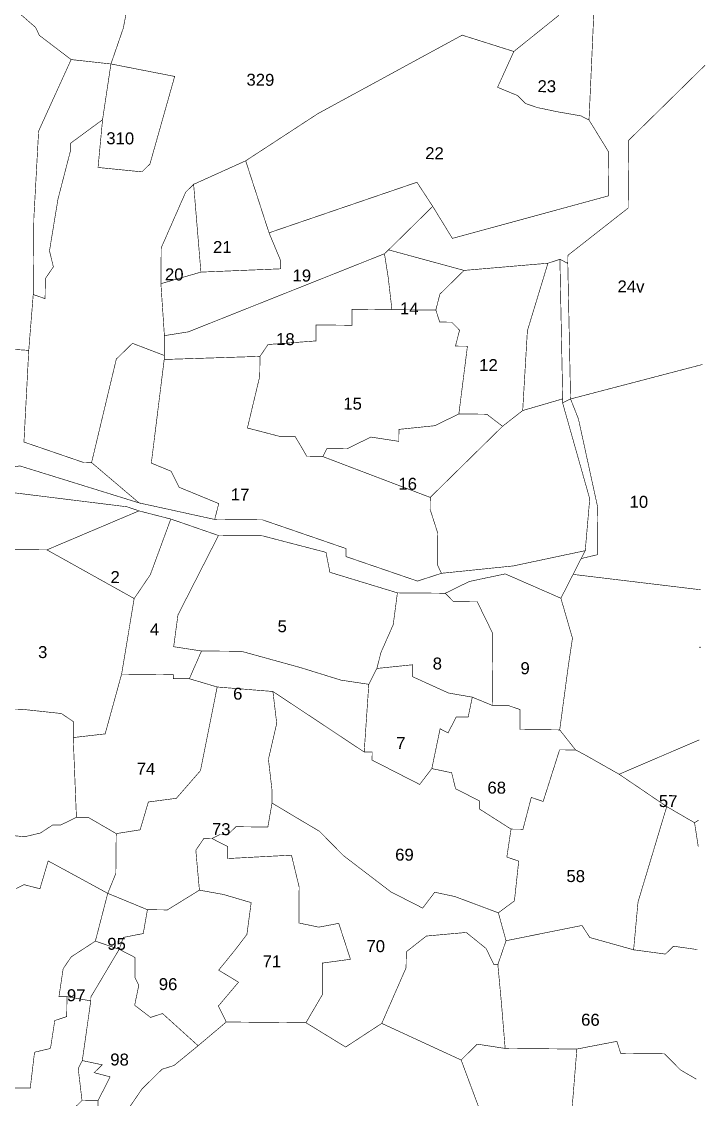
# Model space of a CAD drawing. Header units: metres. Extents: x 266684 to 275933, y 2060666 to 2074564.
# Drawn here: x 275195 to 275881, y 2067541 to 2068622 of the extents above; entities that cross this region are included whole.
import ezdxf

# ---------------------------------------------------------------- set-up
doc = ezdxf.new("R2010")
doc.units = ezdxf.units.M
doc.layers.add('SURVEY NO.', color=7, linetype='Continuous')
doc.layers.add('SURVEY PLOT BOUNDARY', color=35, linetype='Continuous')
doc.styles.add('PDF Arial', font='arial.ttf')

# ---------------------------------------------------------------- blocks, each defined once
blk = doc.blocks.new('ERSUJATA')
at = {"layer": 'SURVEY PLOT BOUNDARY', "lineweight": 18, "const_width": 0.6}
for points in [[(275747.3, 2067536.1), (275751.8, 2067592), (275791.9, 2067599.7), (275795.8, 2067587.6), (275839.7, 2067587.2), (275855.6, 2067571.1), (275871.5, 2067561.8), (275855.6, 2067571.1), (275839.7, 2067587.2), (275795.8, 2067587.6), (275791.9, 2067599.7), (275751.8, 2067592), (275679.9, 2067592.6), (275676.3, 2067636.7), (275672.6, 2067676.7), (275680.8, 2067700.6), (275756.9, 2067715.9), (275764.8, 2067703.8), (275808.7, 2067691.5), (275840.6, 2067687.2), (275848.7, 2067695.1), (275872.6, 2067691.7), (275848.7, 2067695.1), (275840.6, 2067687.2), (275808.7, 2067691.5), (275813.1, 2067739.4), (275841.9, 2067835.1), (275869.8, 2067818.9), (275873.5, 2067794.9), (275869.8, 2067818.9), (275873.8, 2067821.5), (275869.8, 2067818.9), (275841.9, 2067835.1), (275794.2, 2067867.5), (275874.5, 2067902), (275794.2, 2067867.5), (275758.4, 2067887.8), (275750.5, 2067891.9), (275734.6, 2067912), (275743.2, 2067975.9), (275747.4, 2068003.9), (275735.8, 2068044), (275748, 2068067.9), (275875.8, 2068052.5), (275748, 2068067.9), (275756.1, 2068083.8), (275772.2, 2068087.6), (275772.6, 2068135.6), (275753.4, 2068223.7), (275745.5, 2068243.8), (275877.8, 2068278.4), (275745.5, 2068243.8), (275742.7, 2068379.8), (275742.8, 2068387.8), (275803.2, 2068435.2), (275803.8, 2068503.2), (275856.2, 2068554.7), (275880.4, 2068578.5), (275856.2, 2068554.7), (275803.8, 2068503.2), (275803.2, 2068435.2), (275742.8, 2068387.8), (275742.7, 2068379.8), (275734.8, 2068383.8), (275722.8, 2068379.9), (275638.7, 2068372.7), (275563, 2068393.3), (275607.3, 2068436.9), (275627, 2068404.8), (275783.3, 2068447.4), (275783.7, 2068491.4), (275764, 2068523.5), (275769, 2068635.4)], [(275732.9, 2068627.8), (275688.6, 2068592.2), (275636.8, 2068608.6), (275492.2, 2068529.9), (275419.8, 2068482.6), (275367.6, 2068459), (275359.6, 2068451.1), (275335.1, 2068395.3), (275334.8, 2068359.4), (275338.3, 2068307.3), (275338.2, 2068287.4), (275306.3, 2068299.6), (275290.1, 2068283.8), (275265.3, 2068180), (275257.3, 2068180.1), (275197.5, 2068200.6), (275202.3, 2068292.5), (275206.8, 2068348.5), (275218.7, 2068344.4), (275218.9, 2068364.4), (275227, 2068376.3), (275223.1, 2068392.3), (275231.6, 2068444.2), (275244, 2068492.1), (275244.1, 2068500.1), (275276.3, 2068523.8), (275271.8, 2068475.9), (275315.8, 2068471.5), (275323.8, 2068479.4), (275348.6, 2068567.2), (275284.7, 2068579.7), (275297.1, 2068615.6), (275343.1, 2068855.1)], [(275193.3, 2068176.7), (275312.9, 2068139.6), (275388.7, 2068123), (275436.7, 2068122.6), (275520.4, 2068093.8), (275520.3, 2068085.8), (275592, 2068061.2), (275616.1, 2068069), (275688.1, 2068076.4), (275760.2, 2068091.7), (275756.1, 2068083.8), (275748, 2068067.9), (275735.8, 2068044), (275680, 2068068.4), (275644, 2068060.8), (275619.9, 2068049), (275571.9, 2068049.4), (275504.2, 2068070), (275500.3, 2068090), (275436.5, 2068106.6), (275392.5, 2068106.9), (275356.7, 2068119.3), (275344.7, 2068123.4), (275312.8, 2068131.6), (275300.8, 2068135.7), (275161.1, 2068153)], [(275158.1, 2067809.1), (275198, 2067804.8), (275214, 2067808.6), (275226.1, 2067816.5), (275234.1, 2067816.5), (275250.1, 2067824.3), (275262.1, 2067824.2), (275290, 2067808), (275289.6, 2067768), (275281.5, 2067748.1), (275221.8, 2067780.6), (275213.5, 2067752.7), (275197.6, 2067756.8), (275189.6, 2067752.9)], [(275189.6, 2067752.9), (275197.6, 2067756.8), (275213.5, 2067752.7), (275221.8, 2067780.6), (275281.5, 2067748.1), (275269.1, 2067700.2), (275244.9, 2067684.4), (275236.8, 2067672.5), (275232.6, 2067644.5), (275240.6, 2067644.5), (275240.4, 2067624.5), (275228.4, 2067620.6), (275224.1, 2067592.6), (275208.1, 2067588.8), (275203.8, 2067552.8), (275171.8, 2067553.1)], [(275299.5, 2067528), (275315.7, 2067551.8), (275335.9, 2067571.7), (275347.9, 2067575.5), (275372.1, 2067595.3), (275400.3, 2067619.1), (275480.2, 2067618.4), (275520, 2067594), (275556.2, 2067617.7), (275635.8, 2067581), (275667.1, 2067496.8)]]:
    blk.add_lwpolyline(points, dxfattribs=at)
for points in [[(275343.1, 2068855.1), (275297.1, 2068615.6), (275284.7, 2068579.7), (275244.8, 2068584.1), (275213, 2068608.3), (275209.1, 2068616.4), (275181.3, 2068640.6), (275186.1, 2068724.5), (275214.1, 2068732.3), (275218.3, 2068752.2), (275222.4, 2068760.2), (275222.8, 2068808.2), (275206.9, 2068816.3), (275211.1, 2068844.2), (275207.1, 2068848.3), (275171.2, 2068856.6), (275195.7, 2068916.3), (275239.7, 2068912), (275243.5, 2068891.9), (275299.3, 2068871.5)], [(275125.6, 2068669.1), (275100.1, 2068489.4), (275035.7, 2068441.9), (275014.5, 2068310.2), (275070.4, 2068301.7), (275202.3, 2068292.5), (275197.5, 2068200.6), (275257.3, 2068180.1), (275265.3, 2068180), (275312.9, 2068139.6), (275193.3, 2068176.7), (275173.2, 2068172.8), (275165.7, 2068220.9), (275114, 2068253.3), (275066.1, 2068265.7), (275018.3, 2068286.2), (274994.6, 2068318.3), (275016, 2068478.1), (275012, 2068478.1), (274980.1, 2068490.4), (275016.3, 2068514.1), (275025.5, 2068645.9), (275065.6, 2068665.6), (275109.7, 2068677.2)], [(275181.3, 2068640.6), (275209.1, 2068616.4), (275213, 2068608.3), (275244.8, 2068584.1), (275212.2, 2068512.4), (275207.4, 2068424.4), (275206.8, 2068348.5), (275202.3, 2068292.5), (275070.4, 2068301.7), (275014.5, 2068310.2), (275035.7, 2068441.9), (275100.1, 2068489.4), (275125.6, 2068669.1)], [(275769, 2068635.4), (275764, 2068523.5), (275756, 2068527.6), (275732.1, 2068531.8), (275712.1, 2068536), (275700.2, 2068540.1), (275692.2, 2068548.1), (275672.3, 2068556.3), (275688.6, 2068592.2), (275732.9, 2068627.8), (275749.1, 2068647.6)], [(275688.6, 2068592.2), (275672.3, 2068556.3), (275692.2, 2068548.1), (275700.2, 2068540.1), (275712.1, 2068536), (275732.1, 2068531.8), (275756, 2068527.6), (275764, 2068523.5), (275783.7, 2068491.4), (275783.3, 2068447.4), (275627, 2068404.8), (275607.3, 2068436.9), (275591.5, 2068461.1), (275443.2, 2068410.4), (275419.8, 2068482.6), (275492.2, 2068529.9), (275636.8, 2068608.6)], [(275276.3, 2068523.8), (275244.1, 2068500.1), (275244, 2068492.1), (275231.6, 2068444.2), (275223.1, 2068392.3), (275227, 2068376.3), (275218.9, 2068364.4), (275218.7, 2068344.4), (275206.8, 2068348.5), (275207.4, 2068424.4), (275212.2, 2068512.4), (275244.8, 2068584.1), (275284.7, 2068579.7)], [(275276.3, 2068523.8), (275284.7, 2068579.7), (275348.6, 2068567.2), (275323.8, 2068479.4), (275315.8, 2068471.5), (275271.8, 2068475.9)], [(275443.2, 2068410.4), (275454.9, 2068382.3), (275454.9, 2068374.3), (275374.9, 2068371), (275367.6, 2068459), (275419.8, 2068482.6)], [(275607.3, 2068436.9), (275563, 2068393.3), (275558.9, 2068389.4), (275362.3, 2068311.1), (275338.3, 2068307.3), (275334.8, 2068359.4), (275374.9, 2068371), (275454.9, 2068374.3), (275454.9, 2068382.3), (275443.2, 2068410.4), (275591.5, 2068461.1)], [(275374.9, 2068371), (275334.8, 2068359.4), (275335.1, 2068395.3), (275359.6, 2068451.1), (275367.6, 2068459)], [(275562.7, 2068365.4), (275566.4, 2068333.3), (275526.5, 2068333.7), (275526.3, 2068317.7), (275490.3, 2068318), (275490.2, 2068302), (275442.2, 2068298.4), (275434.1, 2068286.5), (275338.1, 2068283.4), (275338.2, 2068287.4), (275338.3, 2068307.3), (275362.3, 2068311.1), (275558.9, 2068389.4)], [(275638.7, 2068372.7), (275614.5, 2068348.9), (275610.4, 2068333), (275566.4, 2068333.3), (275562.7, 2068365.4), (275558.9, 2068389.4), (275563, 2068393.3)], [(275697.5, 2068232.2), (275677.3, 2068216.4), (275661.5, 2068228.5), (275633.5, 2068228.8), (275642.1, 2068296.7), (275630.1, 2068296.8), (275634.2, 2068312.8), (275626.3, 2068320.8), (275614.3, 2068320.9), (275610.4, 2068333), (275614.5, 2068348.9), (275638.7, 2068372.7), (275722.8, 2068379.9), (275702.2, 2068312.2)], [(275737.6, 2068243.9), (275697.5, 2068232.2), (275702.2, 2068312.2), (275722.8, 2068379.9), (275734.8, 2068383.8)], [(275742.7, 2068379.8), (275745.5, 2068243.8), (275737.5, 2068239.9), (275737.6, 2068243.9), (275734.8, 2068383.8)], [(275610.4, 2068333), (275614.3, 2068320.9), (275626.3, 2068320.8), (275634.2, 2068312.8), (275630.1, 2068296.8), (275642.1, 2068296.7), (275633.5, 2068228.8), (275609.4, 2068217), (275573.4, 2068213.3), (275573.3, 2068201.3), (275545.3, 2068205.6), (275521.2, 2068193.8), (275501.2, 2068194), (275497.2, 2068186), (275481.2, 2068186.1), (275469.4, 2068206.2), (275453.4, 2068206.4), (275421.5, 2068214.7), (275433.9, 2068266.5), (275434.1, 2068286.5), (275442.2, 2068298.4), (275490.2, 2068302), (275490.3, 2068318), (275526.3, 2068317.7), (275526.5, 2068333.7), (275566.4, 2068333.3)], [(275338.2, 2068287.4), (275338.1, 2068283.4), (275325.2, 2068179.5), (275345.1, 2068171.3), (275353, 2068155.3), (275392.8, 2068138.9), (275388.7, 2068123), (275312.9, 2068139.6), (275265.3, 2068180), (275290.1, 2068283.8), (275306.3, 2068299.6)], [(275497.2, 2068186), (275604.8, 2068145.1), (275604.7, 2068133.1), (275612.4, 2068109), (275612.2, 2068077), (275616.1, 2068069), (275592, 2068061.2), (275520.3, 2068085.8), (275520.4, 2068093.8), (275436.7, 2068122.6), (275388.7, 2068123), (275392.8, 2068138.9), (275353, 2068155.3), (275345.1, 2068171.3), (275325.2, 2068179.5), (275338.1, 2068283.4), (275434.1, 2068286.5), (275433.9, 2068266.5), (275421.5, 2068214.7), (275453.4, 2068206.4), (275469.4, 2068206.2), (275481.2, 2068186.1)], [(275737.5, 2068239.9), (275764.7, 2068143.7), (275760.2, 2068091.7), (275688.1, 2068076.4), (275616.1, 2068069), (275612.2, 2068077), (275612.4, 2068109), (275604.7, 2068133.1), (275604.8, 2068145.1), (275677.3, 2068216.4), (275697.5, 2068232.2), (275737.6, 2068243.9)], [(275756.1, 2068083.8), (275760.2, 2068091.7), (275764.7, 2068143.7), (275737.5, 2068239.9), (275745.5, 2068243.8), (275753.4, 2068223.7), (275772.6, 2068135.6), (275772.3, 2068103.6), (275772.2, 2068087.6)], [(275677.3, 2068216.4), (275604.8, 2068145.1), (275497.2, 2068186), (275501.2, 2068194), (275521.2, 2068193.8), (275545.3, 2068205.6), (275573.3, 2068201.3), (275573.4, 2068213.3), (275609.4, 2068217), (275633.5, 2068228.8), (275661.5, 2068228.5)], [(275312.8, 2068131.6), (275220.5, 2068092.5), (275136.6, 2068093.2), (275128.1, 2068041.3), (275108.8, 2068121.4), (275136.9, 2068133.2), (275137.1, 2068149.2), (275153.6, 2068209), (275161.1, 2068153), (275300.8, 2068135.7)], [(275344.7, 2068123.4), (275324.2, 2068067.6), (275308, 2068043.7), (275220.5, 2068092.5), (275312.8, 2068131.6)], [(275392.5, 2068106.9), (275351.9, 2068027.3), (275347.6, 2067995.4), (275375.5, 2067991.1), (275363.3, 2067963.3), (275347.3, 2067963.4), (275347.3, 2067967.4), (275295.4, 2067967.9), (275308, 2068043.7), (275324.2, 2068067.6), (275344.7, 2068123.4), (275356.7, 2068119.3)], [(275571.9, 2068049.4), (275567.7, 2068017.5), (275555.4, 2067989.6), (275551.3, 2067973.6), (275543.2, 2067957.7), (275515.2, 2067961.9), (275475.3, 2067974.3), (275415.5, 2067990.8), (275375.5, 2067991.1), (275347.6, 2067995.4), (275351.9, 2068027.3), (275392.5, 2068106.9), (275436.5, 2068106.6), (275500.3, 2068090), (275504.2, 2068070)], [(275308, 2068043.7), (275295.4, 2067967.9), (275278.9, 2067908), (275246.9, 2067904.3), (275247, 2067920.3), (275235.1, 2067928.4), (275195.1, 2067932.7), (275159.2, 2067933.1), (275163.1, 2067925), (275143, 2067917.2), (275126.9, 2067897.4), (275102.9, 2067901.6), (275103.3, 2067941.5), (275131.2, 2067941.3), (275140, 2068033.2), (275128.1, 2068041.3), (275136.6, 2068093.2), (275220.5, 2068092.5)], [(275735.8, 2068044), (275747.4, 2068003.9), (275743.2, 2067975.9), (275734.6, 2067912), (275694.7, 2067912.4), (275694.8, 2067932.4), (275682.9, 2067936.5), (275666.9, 2067936.6), (275667.3, 2067984.6), (275667.5, 2068008.6), (275651.8, 2068040.7), (275627.8, 2068040.9), (275619.9, 2068049), (275644, 2068060.8), (275680, 2068068.4)], [(275667.3, 2067984.6), (275666.9, 2067936.6), (275647, 2067944.8), (275623, 2067949), (275587.2, 2067965.3), (275587.3, 2067977.3), (275551.3, 2067973.6), (275555.4, 2067989.6), (275567.7, 2068017.5), (275571.9, 2068049.4), (275619.9, 2068049), (275627.8, 2068040.9), (275651.8, 2068040.7), (275667.5, 2068008.6)], [(275543.2, 2067957.7), (275538.6, 2067889.8), (275447.1, 2067950.5), (275391.2, 2067955), (275363.3, 2067963.3), (275375.5, 2067991.1), (275415.5, 2067990.8), (275475.3, 2067974.3), (275515.2, 2067961.9)], [(275623, 2067949), (275647, 2067944.8), (275642.8, 2067924.8), (275630.8, 2067924.9), (275622.7, 2067909), (275614.7, 2067913.1), (275606.4, 2067873.2), (275594.2, 2067857.3), (275546.5, 2067881.7), (275546.6, 2067889.7), (275538.6, 2067889.8), (275543.2, 2067957.7), (275551.3, 2067973.6), (275587.3, 2067977.3), (275587.2, 2067965.3)], [(275363.3, 2067963.3), (275391.2, 2067955), (275374.5, 2067871.2), (275350.3, 2067843.4), (275322.2, 2067839.7), (275314, 2067811.8), (275290, 2067808), (275262.1, 2067824.2), (275250.1, 2067824.3), (275246.9, 2067904.3), (275278.9, 2067908), (275295.4, 2067967.9), (275347.3, 2067967.4), (275347.3, 2067963.4)], [(275447.1, 2067950.5), (275450.9, 2067918.5), (275442.6, 2067882.6), (275446.3, 2067850.6), (275446.2, 2067838.6), (275442, 2067814.6), (275410, 2067814.9), (275401.9, 2067807), (275393.9, 2067807.1), (275385.9, 2067803.1), (275377.9, 2067803.2), (275369.8, 2067791.3), (275373.4, 2067751.3), (275341.3, 2067731.5), (275321.3, 2067731.7), (275281.5, 2067748.1), (275289.6, 2067768), (275290, 2067808), (275314, 2067811.8), (275322.2, 2067839.7), (275350.3, 2067843.4), (275374.5, 2067871.2), (275391.2, 2067955)], [(275538.6, 2067889.8), (275546.6, 2067889.7), (275546.5, 2067881.7), (275594.2, 2067857.3), (275606.4, 2067873.2), (275626.3, 2067869), (275630.2, 2067853), (275654.1, 2067840.8), (275654, 2067832.8), (275685.8, 2067812.5), (275681.6, 2067784.5), (275693.5, 2067780.4), (275689.2, 2067740.5), (275673.1, 2067728.6), (275629.2, 2067745), (275609.3, 2067749.2), (275597.2, 2067733.3), (275565.3, 2067749.6), (275517.7, 2067786), (275493.9, 2067810.2), (275446.2, 2067838.6), (275446.3, 2067850.6), (275442.6, 2067882.6), (275450.9, 2067918.5), (275447.1, 2067950.5)], [(275666.9, 2067936.6), (275682.9, 2067936.5), (275694.8, 2067932.4), (275694.7, 2067912.4), (275734.6, 2067912), (275750.5, 2067891.9), (275734.5, 2067892), (275718, 2067840.2), (275706.1, 2067844.3), (275697.8, 2067812.4), (275685.8, 2067812.5), (275654, 2067832.8), (275654.1, 2067840.8), (275630.2, 2067853), (275626.3, 2067869), (275606.4, 2067873.2), (275614.7, 2067913.1), (275622.7, 2067909), (275630.8, 2067924.9), (275642.8, 2067924.8), (275647, 2067944.8)], [(275246.9, 2067904.3), (275250.1, 2067824.3), (275234.1, 2067816.5), (275226.1, 2067816.5), (275214, 2067808.6), (275198, 2067804.8), (275158.1, 2067809.1), (275138.2, 2067817.3), (275138.3, 2067829.3), (275118.7, 2067873.4), (275086.7, 2067873.7), (275090.8, 2067885.7), (275102.9, 2067901.6), (275126.9, 2067897.4), (275143, 2067917.2), (275163.1, 2067925), (275159.2, 2067933.1), (275195.1, 2067932.7), (275235.1, 2067928.4), (275247, 2067920.3)], [(275750.5, 2067891.9), (275758.4, 2067887.8), (275794.2, 2067867.5), (275841.9, 2067835.1), (275813.1, 2067739.4), (275808.7, 2067691.5), (275764.8, 2067703.8), (275756.9, 2067715.9), (275680.8, 2067700.6), (275673.1, 2067728.6), (275689.2, 2067740.5), (275693.5, 2067780.4), (275681.6, 2067784.5), (275685.8, 2067812.5), (275697.8, 2067812.4), (275706.1, 2067844.3), (275718, 2067840.2), (275734.5, 2067892)], [(275673.1, 2067728.6), (275680.8, 2067700.6), (275672.6, 2067676.7), (275668.6, 2067676.7), (275660.8, 2067692.8), (275640.9, 2067708.9), (275600.9, 2067705.3), (275580.8, 2067689.5), (275580.6, 2067673.5), (275556.2, 2067617.7), (275520, 2067594), (275480.2, 2067618.4), (275496.5, 2067646.2), (275496.7, 2067678.2), (275524.8, 2067682), (275513.1, 2067718), (275493.1, 2067714.2), (275473.1, 2067718.4), (275473.4, 2067754.4), (275465.7, 2067786.4), (275401.7, 2067783), (275401.8, 2067795), (275385.9, 2067803.1), (275393.9, 2067807.1), (275401.9, 2067807), (275410, 2067814.9), (275442, 2067814.6), (275446.2, 2067838.6), (275493.9, 2067810.2), (275517.7, 2067786), (275565.3, 2067749.6), (275597.2, 2067733.3), (275609.3, 2067749.2), (275629.2, 2067745)], [(275385.9, 2067803.1), (275401.8, 2067795), (275401.7, 2067783), (275465.7, 2067786.4), (275473.4, 2067754.4), (275473.1, 2067718.4), (275493.1, 2067714.2), (275513.1, 2067718), (275524.8, 2067682), (275496.7, 2067678.2), (275496.5, 2067646.2), (275480.2, 2067618.4), (275400.3, 2067619.1), (275392.4, 2067635.1), (275412.6, 2067659), (275392.7, 2067671.1), (275408.9, 2067691), (275421, 2067706.9), (275425.3, 2067738.8), (275397.4, 2067747), (275373.4, 2067751.3), (275369.8, 2067791.3), (275377.9, 2067803.2)], [(275400.3, 2067619.1), (275372.1, 2067595.3), (275336.4, 2067627.6), (275324.4, 2067623.7), (275308.5, 2067635.9), (275312.6, 2067655.8), (275308.7, 2067663.9), (275308.9, 2067683.8), (275293, 2067692), (275297.1, 2067703.9), (275317.1, 2067707.8), (275321.3, 2067731.7), (275341.3, 2067731.5), (275373.4, 2067751.3), (275397.4, 2067747), (275425.3, 2067738.8), (275421, 2067706.9), (275408.9, 2067691), (275392.7, 2067671.1), (275412.6, 2067659), (275392.4, 2067635.1)], [(275321.3, 2067731.7), (275317.1, 2067707.8), (275297.1, 2067703.9), (275293, 2067692), (275269.1, 2067700.2), (275281.5, 2067748.1)], [(275672.6, 2067676.7), (275676.3, 2067636.7), (275679.9, 2067592.6), (275651.9, 2067596.9), (275635.8, 2067581), (275556.2, 2067617.7), (275580.6, 2067673.5), (275580.8, 2067689.5), (275600.9, 2067705.3), (275640.9, 2067708.9), (275660.8, 2067692.8), (275668.6, 2067676.7)], [(275293, 2067692), (275264.6, 2067644.3), (275264.5, 2067640.3), (275240.6, 2067644.5), (275232.6, 2067644.5), (275236.8, 2067672.5), (275244.9, 2067684.4), (275269.1, 2067700.2)], [(275372.1, 2067595.3), (275347.9, 2067575.5), (275335.9, 2067571.7), (275315.7, 2067551.8), (275299.5, 2067528), (275271.5, 2067528.2), (275271.7, 2067540.2), (275283.9, 2067564.1), (275267.9, 2067568.3), (275276, 2067576.2), (275256, 2067580.4), (275264.5, 2067640.3), (275264.6, 2067644.3), (275293, 2067692), (275308.9, 2067683.8), (275308.7, 2067663.9), (275312.6, 2067655.8), (275308.5, 2067635.9), (275324.4, 2067623.7), (275336.4, 2067627.6)], [(275264.5, 2067640.3), (275256, 2067580.4), (275251.9, 2067572.4), (275255.7, 2067540.4), (275231.5, 2067516.6), (275202.5, 2067404.9), (275222.4, 2067392.7), (275214.3, 2067376.8), (275158.3, 2067373.3), (275158.5, 2067401.3), (275166.5, 2067397.2), (275174.6, 2067409.1), (275170.7, 2067421.2), (275150.7, 2067425.3), (275163.5, 2067521.2), (275171.8, 2067553.1), (275203.8, 2067552.8), (275208.1, 2067588.8), (275224.1, 2067592.6), (275228.4, 2067620.6), (275240.4, 2067624.5), (275240.6, 2067644.5)], [(275679.9, 2067592.6), (275751.8, 2067592), (275747.3, 2067536.1), (275751.1, 2067512), (275763.1, 2067507.9), (275774.7, 2067467.9), (275722.6, 2067448.3), (275710.6, 2067444.4), (275667.1, 2067496.8), (275635.8, 2067581), (275651.9, 2067596.9)], [(275271.7, 2067540.2), (275255.7, 2067540.4), (275251.9, 2067572.4), (275256, 2067580.4), (275276, 2067576.2), (275267.9, 2067568.3), (275283.9, 2067564.1)]]:
    blk.add_lwpolyline(points, close=True, dxfattribs=at)
at = {"layer": 'SURVEY PLOT BOUNDARY', "lineweight": 18}
blk.add_point((275875.3, 2067994.8), dxfattribs=at)
at = {"layer": 'SURVEY NO.', "attachment_point": 7, "rotation": 359.4987, "style": 'PDF Arial'}
for s, insert, char_height in [('329', (275420.5, 2068557.8), 11.99), ('23', (275712.3, 2068551.3), 11.99), ('310', (275280, 2068499.1), 11.99), ('22', (275599.7, 2068484.3), 11.99), ('21', (275387, 2068390.2), 11.99), ('20', (275338.8, 2068362.6), 11.99), ('19', (275466.7, 2068361.5), 11.99), ('24v', (275792.5, 2068350.7), 11.99), ('14', (275574.4, 2068328.6), 11.99), ('18', (275450.2, 2068297.7), 11.99), ('12', (275653.8, 2068271.9), 11.99), ('15', (275517.6, 2068233.1), 11.99), ('16', (275572.8, 2068152.7), 11.99), ('17', (275404.8, 2068142.1), 11.99), ('10', (275804.6, 2068134.6), 11.99), ('2', (275284.2, 2068059.2), 12), ('5', (275451.7, 2068009.8), 12), ('4', (275323.7, 2068006.9), 12), ('3', (275211.6, 2067983.9), 12), ('8', (275607.2, 2067972.4), 12), ('9', (275695.2, 2067967.7), 12), ('6', (275407.1, 2067942.2), 12), ('7', (275570.6, 2067892.8), 12), ('74', (275310.5, 2067867.1), 11.99), ('68', (275662.1, 2067848), 11.99), ('57', (275833.9, 2067834.5), 11.99), ('73', (275385.9, 2067806.4), 11.99), ('69', (275569.6, 2067780.8), 11.99), ('58', (275741.3, 2067759.3), 11.99), ('95', (275281, 2067691.4), 11.99), ('70', (275540.8, 2067689.1), 11.99), ('71', (275436.7, 2067674), 11.99), ('96', (275332.6, 2067651), 11.99), ('97', (275240.5, 2067639.8), 11.99), ('66', (275756, 2067615.3), 11.99), ('98', (275284, 2067575.4), 11.99)]:
    blk.add_mtext(s, dxfattribs=dict(at, insert=insert, char_height=char_height))

msp = doc.modelspace()

# ---------------------------------------------------------------- block references
msp.add_blockref('ERSUJATA', (0, 0))

doc.saveas('drawing.dxf')
